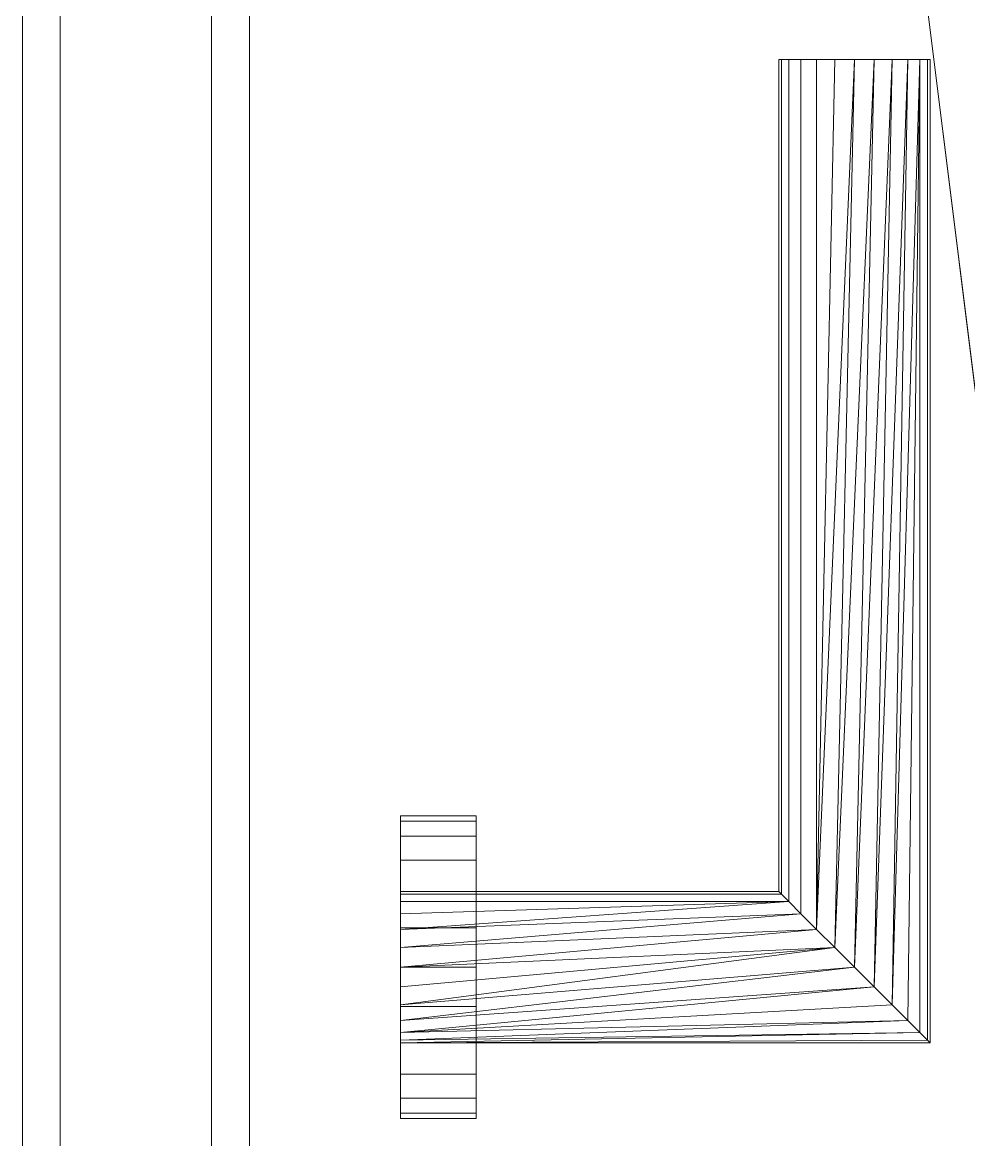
# Model space of a CAD drawing. Header units: millimetres. Extents: x -40035 to 35835, y -28925 to 20487.
# Drawn here: x -27011.6 to -26886.5, y 10737 to 10884.8 of the extents above; entities that cross this region are included whole.
import ezdxf

# ---------------------------------------------------------------- set-up
doc = ezdxf.new("R2010")
doc.units = ezdxf.units.MM
for name, color, linetype, lineweight in [('A-DOOR', 31, 'Continuous', 9), ('A-DOOR-FRAM', 31, 'Continuous', 9), ('A-FLOR', 192, 'Continuous', 9), ('A-ROOF', 132, 'Continuous', 9), ('A-WALL', 113, 'Continuous', 9), ('S-FNDN', 32, 'Continuous', 9)]:
    doc.layers.add(name, color=color, linetype=linetype, lineweight=lineweight)

# ---------------------------------------------------------------- blocks, each defined once
blk = doc.blocks.new('Drehflügel 1-flg - Stahlzarge - 88_5 x 2_26-502912-_3D_')
at = {"layer": 'A-DOOR'}
mesh = blk.add_polyface(dxfattribs=at)
corners = [(-432.5, 159.43, 2250), (432.5, 159.43, 2250), (432.5, 159.43, 0), (-432.5, 159.43, 0)]
mesh.append_faces([[corners[k] for k in face] for face in [(2, 3, 0, 1)]])
mesh = blk.add_polyface(dxfattribs=at)
corners = [(432.5, 134.43, 0), (-432.5, 134.43, 0), (-432.5, 159.43, 0), (432.5, 159.43, 0)]
mesh.append_faces([[corners[k] for k in face] for face in [(0, 1, 2, 3)]])
mesh = blk.add_polyface(dxfattribs=at)
corners = [(-432.5, 134.43, 2250), (432.5, 134.43, 2250), (432.5, 159.43, 2250), (-432.5, 159.43, 2250)]
mesh.append_faces([[corners[k] for k in face] for face in [(0, 1, 2, 3)]])
mesh = blk.add_polyface(dxfattribs=at)
corners = [(-432.5, 134.43, 2250), (-432.5, 134.43, 0), (432.5, 134.43, 0), (432.5, 134.43, 2250)]
mesh.append_faces([[corners[k] for k in face] for face in [(3, 0, 1, 2)]])
mesh = blk.add_polyface(dxfattribs=at)
corners = [(-362.5, 109.43, 900), (-361.82, 109.43, 905.18), (-359.82, 109.43, 910), (-356.64, 109.43, 914.14), (-352.5, 109.43, 917.32), (-347.68, 109.43, 919.32), (-342.5, 109.43, 920), (-337.32, 109.43, 919.32), (-332.5, 109.43, 917.32), (-328.36, 109.43, 914.14), (-325.18, 109.43, 910), (-323.18, 109.43, 905.18), (-322.5, 109.43, 900), (-323.18, 109.43, 894.82), (-325.18, 109.43, 890), (-328.36, 109.43, 885.86), (-332.5, 109.43, 882.68), (-337.32, 109.43, 880.68), (-342.5, 109.43, 880), (-347.68, 109.43, 880.68), (-352.5, 109.43, 882.68), (-356.64, 109.43, 885.86), (-359.82, 109.43, 890), (-361.82, 109.43, 894.82)]
mesh.append_faces([[corners[k] for k in face] for face in [(10, 8, 9), (5, 3, 4), (22, 20, 21)]], dxfattribs={"vtx0": -1})
mesh.append_faces([[corners[k] for k in face] for face in [(13, 8, 12), (17, 19, 15, 16)]], dxfattribs={"vtx0": -1, "vtx1": -1})
mesh.append_faces([[corners[k] for k in face] for face in [(3, 15, 20, 0)]], dxfattribs={"vtx0": -1, "vtx1": -1, "vtx2": -1, "vtx3": -1})
mesh.append_faces([[corners[k] for k in face] for face in [(15, 19, 20)]], dxfattribs={"vtx0": -1, "vtx2": -1})
mesh.append_faces([[corners[k] for k in face] for face in [(3, 7, 8, 15)]], dxfattribs={"vtx0": -1, "vtx2": -1, "vtx3": -1})
mesh.append_faces([[corners[k] for k in face] for face in [(20, 22, 23, 0)]], dxfattribs={"vtx0": -1, "vtx3": -1})
mesh.append_faces([[corners[k] for k in face] for face in [(18, 19, 17)]], dxfattribs={"vtx1": -1})
mesh.append_faces([[corners[k] for k in face] for face in [(11, 12, 8, 10)]], dxfattribs={"vtx1": -1, "vtx2": -1})
mesh.append_faces([[corners[k] for k in face] for face in [(1, 2, 3, 0)]], dxfattribs={"vtx2": -1})
mesh.append_faces([[corners[k] for k in face] for face in [(5, 6, 7, 3), (13, 14, 15, 8)]], dxfattribs={"vtx2": -1, "vtx3": -1})
mesh = blk.add_polyface(dxfattribs=at)
corners = [(-322.5, 109.43, 900), (-323.18, 109.43, 905.18), (-325.18, 109.43, 910), (-328.36, 109.43, 914.14), (-332.5, 109.43, 917.32), (-337.32, 109.43, 919.32), (-342.5, 109.43, 920), (-347.68, 109.43, 919.32), (-352.5, 109.43, 917.32), (-356.64, 109.43, 914.14), (-359.82, 109.43, 910), (-361.82, 109.43, 905.18), (-362.5, 109.43, 900), (-362.5, 99.43, 900), (-361.82, 99.43, 905.18), (-359.82, 99.43, 910), (-356.64, 99.43, 914.14), (-352.5, 99.43, 917.32), (-347.68, 99.43, 919.32), (-342.5, 99.43, 920), (-337.32, 99.43, 919.32), (-332.5, 99.43, 917.32), (-328.36, 99.43, 914.14), (-325.18, 99.43, 910), (-323.18, 99.43, 905.18), (-322.5, 99.43, 900)]
mesh.append_faces([[corners[k] for k in face] for face in [(13, 14, 11, 12), (0, 1, 24, 25)]], dxfattribs={"vtx1": -1})
mesh.append_faces([[corners[k] for k in face] for face in [(14, 15, 10, 11), (16, 17, 8, 9), (15, 16, 9, 10), (17, 18, 7, 8), (6, 7, 18, 19), (19, 20, 5, 6), (20, 21, 4, 5), (22, 23, 2, 3), (21, 22, 3, 4), (23, 24, 1, 2)]], dxfattribs={"vtx1": -1, "vtx3": -1})
mesh = blk.add_polyface(dxfattribs=at)
corners = [(-362.5, 109.43, 900), (-361.82, 109.43, 894.82), (-359.82, 109.43, 890), (-356.64, 109.43, 885.86), (-352.5, 109.43, 882.68), (-347.68, 109.43, 880.68), (-342.5, 109.43, 880), (-337.32, 109.43, 880.68), (-332.5, 109.43, 882.68), (-328.36, 109.43, 885.86), (-325.18, 109.43, 890), (-323.18, 109.43, 894.82), (-322.5, 109.43, 900), (-322.5, 99.43, 900), (-323.18, 99.43, 894.82), (-325.18, 99.43, 890), (-328.36, 99.43, 885.86), (-332.5, 99.43, 882.68), (-337.32, 99.43, 880.68), (-342.5, 99.43, 880), (-347.68, 99.43, 880.68), (-352.5, 99.43, 882.68), (-356.64, 99.43, 885.86), (-359.82, 99.43, 890), (-361.82, 99.43, 894.82), (-362.5, 99.43, 900)]
mesh.append_faces([[corners[k] for k in face] for face in [(13, 14, 11, 12), (0, 1, 24, 25)]], dxfattribs={"vtx1": -1})
mesh.append_faces([[corners[k] for k in face] for face in [(14, 15, 10, 11), (16, 17, 8, 9), (15, 16, 9, 10), (17, 18, 7, 8), (6, 7, 18, 19), (19, 20, 5, 6), (20, 21, 4, 5), (22, 23, 2, 3), (21, 22, 3, 4), (23, 24, 1, 2)]], dxfattribs={"vtx1": -1, "vtx3": -1})
mesh = blk.add_polyface(dxfattribs=at)
corners = [(-352.5, 109.43, 900), (-352.16, 109.43, 902.59), (-351.16, 109.43, 905), (-349.57, 109.43, 907.07), (-347.5, 109.43, 908.66), (-345.09, 109.43, 909.66), (-342.5, 109.43, 910), (-339.91, 109.43, 909.66), (-337.5, 109.43, 908.66), (-335.43, 109.43, 907.07), (-333.84, 109.43, 905), (-332.84, 109.43, 902.59), (-332.5, 109.43, 900), (-332.84, 109.43, 897.41), (-333.84, 109.43, 895), (-335.43, 109.43, 892.93), (-337.5, 109.43, 891.34), (-339.91, 109.43, 890.34), (-342.5, 109.43, 890), (-345.09, 109.43, 890.34), (-347.5, 109.43, 891.34), (-349.57, 109.43, 892.93), (-351.16, 109.43, 895), (-352.16, 109.43, 897.41)]
mesh.append_faces([[corners[k] for k in face] for face in [(19, 16, 17, 18)]], dxfattribs={"vtx0": -1})
mesh.append_faces([[corners[k] for k in face] for face in [(10, 20, 8, 9), (11, 16, 10)]], dxfattribs={"vtx0": -1, "vtx1": -1})
mesh.append_faces([[corners[k] for k in face] for face in [(20, 10, 16, 19)]], dxfattribs={"vtx0": -1, "vtx1": -1, "vtx2": -1})
mesh.append_faces([[corners[k] for k in face] for face in [(4, 7, 8, 20)]], dxfattribs={"vtx0": -1, "vtx2": -1, "vtx3": -1})
mesh.append_faces([[corners[k] for k in face] for face in [(13, 14, 11, 12), (3, 4, 2)]], dxfattribs={"vtx1": -1})
mesh.append_faces([[corners[k] for k in face] for face in [(5, 6, 7, 4)]], dxfattribs={"vtx2": -1})
mesh.append_faces([[corners[k] for k in face] for face in [(14, 15, 16, 11), (20, 21, 22, 4), (22, 23, 0, 4), (0, 1, 2, 4)]], dxfattribs={"vtx2": -1, "vtx3": -1})
mesh = blk.add_polyface(dxfattribs=at)
corners = [(-332.5, 109.43, 900), (-332.84, 109.43, 902.59), (-333.84, 109.43, 905), (-335.43, 109.43, 907.07), (-337.5, 109.43, 908.66), (-339.91, 109.43, 909.66), (-342.5, 109.43, 910), (-345.09, 109.43, 909.66), (-347.5, 109.43, 908.66), (-349.57, 109.43, 907.07), (-351.16, 109.43, 905), (-352.16, 109.43, 902.59), (-352.5, 109.43, 900), (-352.5, 39.43, 900), (-352.16, 39.78, 902.59), (-351.16, 40.77, 905), (-349.57, 42.36, 907.07), (-347.5, 44.43, 908.66), (-345.09, 46.85, 909.66), (-342.5, 49.43, 910), (-339.91, 52.02, 909.66), (-337.5, 54.43, 908.66), (-335.43, 56.51, 907.07), (-333.84, 58.09, 905), (-332.84, 59.09, 902.59), (-332.5, 59.43, 900)]
mesh.append_faces([[corners[k] for k in face] for face in [(1, 24, 25, 0)]], dxfattribs={"vtx0": -1})
mesh.append_faces([[corners[k] for k in face] for face in [(15, 12, 14), (20, 8, 19), (8, 20, 7), (3, 23, 2)]], dxfattribs={"vtx0": -1, "vtx1": -1})
mesh.append_faces([[corners[k] for k in face] for face in [(10, 16, 17), (10, 17, 18), (16, 10, 11), (9, 18, 19), (2, 23, 24, 1), (22, 4, 5), (20, 6, 7)]], dxfattribs={"vtx0": -1, "vtx2": -1})
mesh.append_faces([[corners[k] for k in face] for face in [(15, 16, 11), (11, 12, 15), (8, 9, 19), (9, 10, 18), (21, 22, 5), (20, 21, 6), (22, 23, 4), (5, 6, 21), (3, 4, 23)]], dxfattribs={"vtx1": -1, "vtx2": -1})
mesh.append_faces([[corners[k] for k in face] for face in [(12, 13, 14)]], dxfattribs={"vtx2": -1})
mesh = blk.add_polyface(dxfattribs=at)
corners = [(-352.5, 109.43, 900), (-352.16, 109.43, 897.41), (-351.16, 109.43, 895), (-349.57, 109.43, 892.93), (-347.5, 109.43, 891.34), (-345.09, 109.43, 890.34), (-342.5, 109.43, 890), (-339.91, 109.43, 890.34), (-337.5, 109.43, 891.34), (-335.43, 109.43, 892.93), (-333.84, 109.43, 895), (-332.84, 109.43, 897.41), (-332.5, 109.43, 900), (-332.5, 59.43, 900), (-332.84, 59.09, 897.41), (-333.84, 58.09, 895), (-335.43, 56.51, 892.93), (-337.5, 54.43, 891.34), (-339.91, 52.02, 890.34), (-342.5, 49.43, 890), (-345.09, 46.85, 890.34), (-347.5, 44.43, 891.34), (-349.57, 42.36, 892.93), (-351.16, 40.77, 895), (-352.16, 39.78, 897.41), (-352.5, 39.43, 900)]
mesh.append_faces([[corners[k] for k in face] for face in [(0, 24, 25)]], dxfattribs={"vtx0": -1})
mesh.append_faces([[corners[k] for k in face] for face in [(7, 17, 6), (10, 15, 9), (21, 2, 20), (22, 2, 21), (6, 18, 5), (3, 20, 2), (4, 19, 3), (20, 3, 19)]], dxfattribs={"vtx0": -1, "vtx1": -1})
mesh.append_faces([[corners[k] for k in face] for face in [(6, 17, 18), (16, 7, 8), (0, 23, 24)]], dxfattribs={"vtx0": -1, "vtx2": -1})
mesh.append_faces([[corners[k] for k in face] for face in [(15, 16, 8), (16, 17, 7), (8, 9, 15), (18, 19, 4), (22, 23, 1), (4, 5, 18), (1, 2, 22), (0, 1, 23)]], dxfattribs={"vtx1": -1, "vtx2": -1})
mesh.append_faces([[corners[k] for k in face] for face in [(14, 15, 10, 11)]], dxfattribs={"vtx1": -1, "vtx3": -1})
mesh.append_faces([[corners[k] for k in face] for face in [(11, 12, 13, 14)]], dxfattribs={"vtx3": -1})
mesh = blk.add_polyface(dxfattribs=at)
corners = [(-362.5, 99.43, 900), (-361.82, 99.43, 894.82), (-359.82, 99.43, 890), (-356.64, 99.43, 885.86), (-352.5, 99.43, 882.68), (-347.68, 99.43, 880.68), (-342.5, 99.43, 880), (-337.32, 99.43, 880.68), (-332.5, 99.43, 882.68), (-328.36, 99.43, 885.86), (-325.18, 99.43, 890), (-323.18, 99.43, 894.82), (-322.5, 99.43, 900), (-323.18, 99.43, 905.18), (-325.18, 99.43, 910), (-328.36, 99.43, 914.14), (-332.5, 99.43, 917.32), (-337.32, 99.43, 919.32), (-342.5, 99.43, 920), (-347.68, 99.43, 919.32), (-352.5, 99.43, 917.32), (-356.64, 99.43, 914.14), (-359.82, 99.43, 910), (-361.82, 99.43, 905.18)]
mesh.append_faces([[corners[k] for k in face] for face in [(7, 5, 6), (16, 13, 14, 15), (21, 19, 20)]], dxfattribs={"vtx0": -1})
mesh.append_faces([[corners[k] for k in face] for face in [(11, 16, 9, 10)]], dxfattribs={"vtx0": -1, "vtx1": -1})
mesh.append_faces([[corners[k] for k in face] for face in [(9, 21, 4, 5)]], dxfattribs={"vtx0": -1, "vtx1": -1, "vtx3": -1})
mesh.append_faces([[corners[k] for k in face] for face in [(16, 11, 12, 13)]], dxfattribs={"vtx0": -1, "vtx3": -1})
mesh.append_faces([[corners[k] for k in face] for face in [(0, 1, 4, 21), (16, 17, 21, 9)]], dxfattribs={"vtx1": -1, "vtx2": -1, "vtx3": -1})
mesh.append_faces([[corners[k] for k in face] for face in [(2, 3, 4, 1)]], dxfattribs={"vtx2": -1})
mesh.append_faces([[corners[k] for k in face] for face in [(7, 8, 9, 5), (17, 18, 19, 21)]], dxfattribs={"vtx2": -1, "vtx3": -1})
mesh.append_faces([[corners[k] for k in face] for face in [(21, 22, 23, 0)]], dxfattribs={"vtx3": -1})
mesh = blk.add_polyface(dxfattribs=at)
corners = [(-332.5, 59.43, 900), (-332.84, 59.09, 902.59), (-333.84, 58.09, 905), (-335.43, 56.51, 907.07), (-337.5, 54.43, 908.66), (-339.91, 52.02, 909.66), (-342.5, 49.43, 910), (-345.09, 46.85, 909.66), (-347.5, 44.43, 908.66), (-349.57, 42.36, 907.07), (-351.16, 40.77, 905), (-352.16, 39.78, 902.59), (-352.5, 39.43, 900), (-222.5, 39.43, 900), (-222.5, 39.78, 902.59), (-222.5, 40.77, 905), (-222.5, 42.36, 907.07), (-222.5, 44.43, 908.66), (-222.5, 46.85, 909.66), (-222.5, 49.43, 910), (-222.5, 52.02, 909.66), (-222.5, 54.43, 908.66), (-222.5, 56.51, 907.07), (-222.5, 58.09, 905), (-222.5, 59.09, 902.59), (-222.5, 59.43, 900)]
mesh.append_faces([[corners[k] for k in face] for face in [(9, 15, 8), (6, 18, 5), (5, 19, 4)]], dxfattribs={"vtx0": -1, "vtx1": -1})
mesh.append_faces([[corners[k] for k in face] for face in [(7, 16, 17), (5, 18, 19)]], dxfattribs={"vtx0": -1, "vtx2": -1})
mesh.append_faces([[corners[k] for k in face] for face in [(13, 14, 11, 12)]], dxfattribs={"vtx1": -1})
mesh.append_faces([[corners[k] for k in face] for face in [(15, 16, 8), (6, 7, 17), (7, 8, 16), (9, 10, 15), (17, 18, 6), (20, 21, 4), (19, 20, 4)]], dxfattribs={"vtx1": -1, "vtx2": -1})
mesh.append_faces([[corners[k] for k in face] for face in [(14, 15, 10, 11), (21, 22, 3, 4), (23, 24, 1, 2), (22, 23, 2, 3)]], dxfattribs={"vtx1": -1, "vtx3": -1})
mesh.append_faces([[corners[k] for k in face] for face in [(24, 25, 0, 1)]], dxfattribs={"vtx3": -1})
mesh = blk.add_polyface(dxfattribs=at)
corners = [(-352.5, 39.43, 900), (-352.16, 39.78, 897.41), (-351.16, 40.77, 895), (-349.57, 42.36, 892.93), (-347.5, 44.43, 891.34), (-345.09, 46.85, 890.34), (-342.5, 49.43, 890), (-339.91, 52.02, 890.34), (-337.5, 54.43, 891.34), (-335.43, 56.51, 892.93), (-333.84, 58.09, 895), (-332.84, 59.09, 897.41), (-332.5, 59.43, 900), (-222.5, 59.43, 900), (-222.5, 59.09, 897.41), (-222.5, 58.09, 895), (-222.5, 56.51, 892.93), (-222.5, 54.43, 891.34), (-222.5, 52.02, 890.34), (-222.5, 49.43, 890), (-222.5, 46.85, 890.34), (-222.5, 44.43, 891.34), (-222.5, 42.36, 892.93), (-222.5, 40.77, 895), (-222.5, 39.78, 897.41), (-222.5, 39.43, 900)]
mesh.append_faces([[corners[k] for k in face] for face in [(1, 24, 25, 0)]], dxfattribs={"vtx0": -1})
mesh.append_faces([[corners[k] for k in face] for face in [(22, 5, 21), (3, 23, 2), (4, 23, 3)]], dxfattribs={"vtx0": -1, "vtx1": -1})
mesh.append_faces([[corners[k] for k in face] for face in [(11, 14, 15, 10), (9, 16, 17, 8), (10, 15, 16, 9), (8, 17, 18), (6, 20, 21), (2, 23, 24, 1), (4, 22, 23), (22, 4, 5), (20, 6, 7)]], dxfattribs={"vtx0": -1, "vtx2": -1})
mesh.append_faces([[corners[k] for k in face] for face in [(7, 8, 19), (19, 20, 7), (18, 19, 8), (5, 6, 21)]], dxfattribs={"vtx1": -1, "vtx2": -1})
mesh.append_faces([[corners[k] for k in face] for face in [(12, 13, 14, 11)]], dxfattribs={"vtx2": -1})
mesh = blk.add_polyface(dxfattribs=at)
corners = [(-222.5, 39.43, 900), (-222.5, 39.78, 897.41), (-222.5, 40.77, 895), (-222.5, 42.36, 892.93), (-222.5, 44.43, 891.34), (-222.5, 46.85, 890.34), (-222.5, 49.43, 890), (-222.5, 52.02, 890.34), (-222.5, 54.43, 891.34), (-222.5, 56.51, 892.93), (-222.5, 58.09, 895), (-222.5, 59.09, 897.41), (-222.5, 59.43, 900), (-222.5, 59.09, 902.59), (-222.5, 58.09, 905), (-222.5, 56.51, 907.07), (-222.5, 54.43, 908.66), (-222.5, 52.02, 909.66), (-222.5, 49.43, 910), (-222.5, 46.85, 909.66), (-222.5, 44.43, 908.66), (-222.5, 42.36, 907.07), (-222.5, 40.77, 905), (-222.5, 39.78, 902.59)]
mesh.append_faces([[corners[k] for k in face] for face in [(17, 15, 16), (0, 22, 23), (22, 20, 21)]], dxfattribs={"vtx0": -1})
mesh.append_faces([[corners[k] for k in face] for face in [(9, 22, 2, 5), (22, 9, 17, 20)]], dxfattribs={"vtx0": -1, "vtx1": -1, "vtx2": -1, "vtx3": -1})
mesh.append_faces([[corners[k] for k in face] for face in [(9, 12, 13, 17)]], dxfattribs={"vtx0": -1, "vtx2": -1, "vtx3": -1})
mesh.append_faces([[corners[k] for k in face] for face in [(17, 13, 14, 15)]], dxfattribs={"vtx0": -1, "vtx3": -1})
mesh.append_faces([[corners[k] for k in face] for face in [(11, 12, 9, 10), (4, 5, 2, 3)]], dxfattribs={"vtx1": -1})
mesh.append_faces([[corners[k] for k in face] for face in [(5, 6, 9)]], dxfattribs={"vtx1": -1, "vtx2": -1})
mesh.append_faces([[corners[k] for k in face] for face in [(7, 8, 9, 6)]], dxfattribs={"vtx2": -1})
mesh.append_faces([[corners[k] for k in face] for face in [(0, 1, 2, 22)]], dxfattribs={"vtx2": -1, "vtx3": -1})
mesh.append_faces([[corners[k] for k in face] for face in [(17, 18, 19, 20)]], dxfattribs={"vtx3": -1})
at = {"layer": 'A-DOOR-FRAM'}
mesh = blk.add_polyface(dxfattribs=at)
corners = [(466.96, 159.43, 0), (432.5, 159.43, 0), (432.5, 159.43, 2250), (-432.5, 159.43, 2250), (-432.5, 159.43, 0), (-466.96, 159.43, 0), (-466.96, 159.43, 2284.46), (466.96, 159.43, 2284.46)]
mesh.append_faces([[corners[k] for k in face] for face in [(2, 3, 6, 7)]], dxfattribs={"vtx1": -1, "vtx3": -1})
mesh.append_faces([[corners[k] for k in face] for face in [(0, 1, 2, 7)]], dxfattribs={"vtx2": -1})
mesh.append_faces([[corners[k] for k in face] for face in [(3, 4, 5, 6)]], dxfattribs={"vtx3": -1})
mesh = blk.add_polyface(dxfattribs=at)
corners = [(466.96, 134.43, 2284.46), (466.96, 159.43, 2284.46), (-466.96, 159.43, 2284.46), (-466.96, 134.43, 2284.46)]
mesh.append_faces([[corners[k] for k in face] for face in [(0, 1, 2, 3)]])
mesh = blk.add_polyface(dxfattribs=at)
corners = [(432.5, 159.43, 2250), (432.5, 134.43, 2250), (-432.5, 134.43, 2250), (-432.5, 159.43, 2250)]
mesh.append_faces([[corners[k] for k in face] for face in [(0, 1, 2, 3)]])
mesh = blk.add_polyface(dxfattribs=at)
corners = [(437.5, 154.43, 0), (461.96, 154.43, 0), (461.96, 154.43, 2279.46), (-461.96, 154.43, 2279.46), (-461.96, 154.43, 0), (-437.5, 154.43, 0), (-437.5, 154.43, 2255), (437.5, 154.43, 2255)]
mesh.append_faces([[corners[k] for k in face] for face in [(6, 7, 2, 3)]], dxfattribs={"vtx1": -1, "vtx3": -1})
mesh.append_faces([[corners[k] for k in face] for face in [(4, 5, 6, 3)]], dxfattribs={"vtx2": -1})
mesh.append_faces([[corners[k] for k in face] for face in [(7, 0, 1, 2)]], dxfattribs={"vtx3": -1})
mesh = blk.add_polyface(dxfattribs=at)
corners = [(461.96, 154.43, 2279.46), (461.96, 134.43, 2279.46), (-461.96, 134.43, 2279.46), (-461.96, 154.43, 2279.46)]
mesh.append_faces([[corners[k] for k in face] for face in [(0, 1, 2, 3)]])
mesh = blk.add_polyface(dxfattribs=at)
corners = [(437.5, 129.43, 2255), (437.5, 154.43, 2255), (-437.5, 154.43, 2255), (-437.5, 129.43, 2255)]
mesh.append_faces([[corners[k] for k in face] for face in [(3, 0, 1, 2)]])
mesh = blk.add_polyface(dxfattribs=at)
corners = [(461.96, 134.43, 0), (466.96, 134.43, 0), (466.96, 134.43, 2284.46), (-466.96, 134.43, 2284.46), (-466.96, 134.43, 0), (-461.96, 134.43, 0), (-461.96, 134.43, 2279.46), (461.96, 134.43, 2279.46)]
mesh.append_faces([[corners[k] for k in face] for face in [(6, 7, 2, 3)]], dxfattribs={"vtx1": -1, "vtx3": -1})
mesh.append_faces([[corners[k] for k in face] for face in [(4, 5, 6, 3)]], dxfattribs={"vtx2": -1})
mesh.append_faces([[corners[k] for k in face] for face in [(7, 0, 1, 2)]], dxfattribs={"vtx3": -1})
mesh = blk.add_polyface(dxfattribs=at)
corners = [(432.5, 134.43, 0), (417.5, 134.43, 0), (417.5, 134.43, 2235), (-417.5, 134.43, 2235), (-417.5, 134.43, 0), (-432.5, 134.43, 0), (-432.5, 134.43, 2250), (432.5, 134.43, 2250)]
mesh.append_faces([[corners[k] for k in face] for face in [(2, 3, 6, 7)]], dxfattribs={"vtx1": -1, "vtx3": -1})
mesh.append_faces([[corners[k] for k in face] for face in [(0, 1, 2, 7)]], dxfattribs={"vtx2": -1})
mesh.append_faces([[corners[k] for k in face] for face in [(3, 4, 5, 6)]], dxfattribs={"vtx3": -1})
mesh = blk.add_polyface(dxfattribs=at)
corners = [(417.5, 134.43, 2235), (417.5, -120.57, 2235), (-417.5, -120.57, 2235), (-417.5, 134.43, 2235)]
mesh.append_faces([[corners[k] for k in face] for face in [(0, 1, 2, 3)]])
mesh = blk.add_polyface(dxfattribs=at)
corners = [(422.5, 129.43, 0), (437.5, 129.43, 0), (437.5, 129.43, 2255), (-437.5, 129.43, 2255), (-437.5, 129.43, 0), (-422.5, 129.43, 0), (-422.5, 129.43, 2240), (422.5, 129.43, 2240)]
mesh.append_faces([[corners[k] for k in face] for face in [(6, 7, 2, 3)]], dxfattribs={"vtx1": -1, "vtx3": -1})
mesh.append_faces([[corners[k] for k in face] for face in [(4, 5, 6, 3)]], dxfattribs={"vtx2": -1})
mesh.append_faces([[corners[k] for k in face] for face in [(7, 0, 1, 2)]], dxfattribs={"vtx3": -1})
mesh = blk.add_polyface(dxfattribs=at)
corners = [(422.5, -115.57, 2240), (422.5, 129.43, 2240), (-422.5, 129.43, 2240), (-422.5, -115.57, 2240)]
mesh.append_faces([[corners[k] for k in face] for face in [(3, 0, 1, 2)]])

msp = doc.modelspace()

# ---------------------------------------------------------------- block references
at = {"layer": 'A-DOOR', "rotation": 90}
msp.add_blockref('Drehflügel 1-flg - Stahlzarge - 88_5 x 2_26-502912-_3D_', (-26852.17, 11102.34, 4300), dxfattribs=at)

# ---------------------------------------------------------------- meshes
at = {"layer": 'A-FLOR'}
mesh = msp.add_polyface(dxfattribs=at)
corners = [(35708.39, -19572.95, 4300), (35708.39, 15367.45, 4300), (22023.39, 15367.45, 4300), (22023.39, 18917.45, 4300), (-33711.61, 18917.45, 4300), (-33711.61, 6517.45, 4300), (-39715.44, 6517.45, 4300), (-39715.44, 2191.31, 4300), (-39591.61, 2191.31, 4300), (-39591.61, 6397.45, 4300), (21318.39, 6397.45, 4300), (21318.39, -767.55, 4300), (20018.39, -767.55, 4300), (20018.39, -2467.55, 4300), (21083.39, -2467.55, 4300), (21083.39, -2287.55, 4300), (21318.39, -2287.55, 4300), (21318.39, -11702.55, 4300), (-39591.61, -11702.55, 4300), (-39591.61, -1458.69, 4300), (-39715.44, -1458.69, 4300), (-39715.44, -11822.55, 4300), (-33714.61, -11822.55, 4300), (-33714.61, -21222.55, 4300), (-31115.51, -21222.55, 4300), (-30206.18, -22450.28, 4300), (-28926.18, -22450.28, 4300), (-27996.52, -21222.55, 4300), (-7441.61, -21222.55, 4300), (-6513.12, -22476.15, 4300), (-5153.12, -22476.15, 4300), (-4203.87, -21222.55, 4300), (16285.39, -21222.55, 4300), (17201.98, -22460.08, 4300), (18551.83, -22460.08, 4300), (19488.91, -21222.55, 4300), (22024.56, -21222.55, 4300), (22024.56, -19572.95, 4300), (22144.56, -19572.95, 4300), (22144.56, -11942.55, 4300), (28098.39, -11942.55, 4300), (28098.39, 6606.48, 4300), (22168.91, 6606.48, 4300), (22168.91, 7667.45, 4300), (28098.39, 7667.45, 4300), (28098.39, 7684.41, 4300), (29453.39, 7684.41, 4300), (29453.39, -13074.8, 4300), (28098.39, -13074.8, 4300), (23360.73, -13074.8, 4300), (23360.73, -19572.95, 4300), (-33594.61, -12527.55, 4300), (-32514.61, -12527.55, 4300), (-32514.61, -11942.55, 4300), (-28326.71, -11942.55, 4300), (-28326.71, -14852.55, 4300), (-33594.61, -14852.55, 4300), (-33591.61, 9482.45, 4300), (-28884.61, 9482.45, 4300), (-28884.61, 6637.45, 4300), (-32514.61, 6637.45, 4300), (-32514.61, 7197.45, 4300), (-32914.61, 7197.45, 4300), (-32914.61, 7162.45, 4300), (-33591.61, 7162.45, 4300), (-8951.7, 6617.45, 4300), (-28414.61, 6617.45, 4300), (-28414.61, 9482.45, 4300), (-8951.7, 9482.45, 4300)]
mesh.append_faces([[corners[k] for k in face] for face in [(9, 6, 7, 8), (63, 60, 61, 62)]], dxfattribs={"vtx0": -1})
mesh.append_faces([[corners[k] for k in face] for face in [(31, 17, 54), (16, 41, 11, 15), (58, 67, 4, 57)]], dxfattribs={"vtx0": -1, "vtx1": -1, "vtx2": -1})
mesh.append_faces([[corners[k] for k in face] for face in [(28, 31, 54, 55), (55, 24, 27, 28), (5, 66, 59, 60)]], dxfattribs={"vtx0": -1, "vtx1": -1, "vtx3": -1})
mesh.append_faces([[corners[k] for k in face] for face in [(56, 23, 24, 55), (18, 21, 22, 17), (42, 10, 11, 41), (65, 9, 10), (16, 40, 41), (2, 45, 46, 1), (59, 66, 67, 58), (5, 64, 57, 4), (9, 5, 6)]], dxfattribs={"vtx0": -1, "vtx2": -1})
mesh.append_faces([[corners[k] for k in face] for face in [(17, 31, 32, 37), (22, 53, 54, 17), (10, 42, 43, 2)]], dxfattribs={"vtx0": -1, "vtx2": -1, "vtx3": -1})
mesh.append_faces([[corners[k] for k in face] for face in [(68, 2, 3, 4)]], dxfattribs={"vtx0": -1, "vtx3": -1})
mesh.append_faces([[corners[k] for k in face] for face in [(20, 21, 18, 19)]], dxfattribs={"vtx1": -1})
mesh.append_faces([[corners[k] for k in face] for face in [(50, 0, 47), (11, 12, 15), (67, 68, 4)]], dxfattribs={"vtx1": -1, "vtx2": -1})
mesh.append_faces([[corners[k] for k in face] for face in [(68, 65, 10, 2), (65, 66, 5, 9), (63, 64, 5, 60)]], dxfattribs={"vtx1": -1, "vtx2": -1, "vtx3": -1})
mesh.append_faces([[corners[k] for k in face] for face in [(39, 40, 16, 17), (46, 47, 0, 1), (56, 51, 22, 23)]], dxfattribs={"vtx1": -1, "vtx3": -1})
mesh.append_faces([[corners[k] for k in face] for face in [(48, 49, 50, 47), (13, 14, 15, 12)]], dxfattribs={"vtx2": -1})
mesh.append_faces([[corners[k] for k in face] for face in [(35, 36, 37, 32), (37, 38, 39, 17), (51, 52, 53, 22), (43, 44, 45, 2)]], dxfattribs={"vtx2": -1, "vtx3": -1})
mesh.append_faces([[corners[k] for k in face] for face in [(32, 33, 34, 35), (28, 29, 30, 31), (24, 25, 26, 27)]], dxfattribs={"vtx3": -1})
mesh = msp.add_polyface(dxfattribs=at)
corners = [(22023.39, 18917.45, 4000), (22023.39, 15367.45, 4000), (35708.39, 15367.45, 4000), (35708.39, -19572.95, 4000), (23360.73, -19572.95, 4000), (23360.73, -13074.8, 4000), (28098.39, -13074.8, 4000), (29453.39, -13074.8, 4000), (29453.39, 7684.41, 4000), (28098.39, 7684.41, 4000), (28098.39, 7667.45, 4000), (22168.91, 7667.45, 4000), (22168.91, 6606.48, 4000), (28098.39, 6606.48, 4000), (28098.39, -11942.55, 4000), (22144.56, -11942.55, 4000), (22144.56, -19572.95, 4000), (22024.56, -19572.95, 4000), (22024.56, -21222.55, 4000), (19488.91, -21222.55, 4000), (18551.83, -22460.08, 4000), (17201.98, -22460.08, 4000), (16285.39, -21222.55, 4000), (-4203.87, -21222.55, 4000), (-5153.12, -22476.15, 4000), (-6513.12, -22476.15, 4000), (-7441.61, -21222.55, 4000), (-27996.52, -21222.55, 4000), (-28926.18, -22450.28, 4000), (-30206.18, -22450.28, 4000), (-31115.51, -21222.55, 4000), (-33714.61, -21222.55, 4000), (-33714.61, -11822.55, 4000), (-39715.44, -11822.55, 4000), (-39715.44, -1458.69, 4000), (-39591.61, -1458.69, 4000), (-39591.61, -11702.55, 4000), (21318.39, -11702.55, 4000), (21318.39, -2287.55, 4000), (21083.39, -2287.55, 4000), (21083.39, -2467.55, 4000), (20018.39, -2467.55, 4000), (20018.39, -767.55, 4000), (21318.39, -767.55, 4000), (21318.39, 6397.45, 4000), (-39591.61, 6397.45, 4000), (-39591.61, 2191.31, 4000), (-39715.44, 2191.31, 4000), (-39715.44, 6517.45, 4000), (-33711.61, 6517.45, 4000), (-33711.61, 18917.45, 4000), (-32514.61, -12527.55, 4000), (-33594.61, -12527.55, 4000), (-33594.61, -14852.55, 4000), (-28326.71, -14852.55, 4000), (-28326.71, -11942.55, 4000), (-32514.61, -11942.55, 4000), (-28884.61, 9482.45, 4000), (-33591.61, 9482.45, 4000), (-33591.61, 7162.45, 4000), (-32914.61, 7162.45, 4000), (-32914.61, 7197.45, 4000), (-32514.61, 7197.45, 4000), (-32514.61, 6637.45, 4000), (-28884.61, 6637.45, 4000), (-28414.61, 6617.45, 4000), (-8951.7, 6617.45, 4000), (-8951.7, 9482.45, 4000), (-28414.61, 9482.45, 4000)]
mesh.append_faces([[corners[k] for k in face] for face in [(6, 4, 5), (30, 28, 29), (36, 33, 34, 35)]], dxfattribs={"vtx0": -1})
mesh.append_faces([[corners[k] for k in face] for face in [(33, 36, 32)]], dxfattribs={"vtx0": -1, "vtx1": -1})
mesh.append_faces([[corners[k] for k in face] for face in [(23, 26, 55, 37)]], dxfattribs={"vtx0": -1, "vtx1": -1, "vtx2": -1, "vtx3": -1})
mesh.append_faces([[corners[k] for k in face] for face in [(30, 54, 27, 28), (43, 13, 38, 39), (50, 68, 57, 58)]], dxfattribs={"vtx0": -1, "vtx1": -1, "vtx3": -1})
mesh.append_faces([[corners[k] for k in face] for face in [(7, 3, 4, 6), (38, 14, 15, 37), (3, 7, 8, 2), (53, 31, 32, 52), (39, 42, 43)]], dxfattribs={"vtx0": -1, "vtx2": -1})
mesh.append_faces([[corners[k] for k in face] for face in [(32, 36, 37, 55), (49, 65, 66, 45), (67, 0, 1, 44), (49, 63, 64, 65), (49, 59, 60, 63)]], dxfattribs={"vtx0": -1, "vtx2": -1, "vtx3": -1})
mesh.append_faces([[corners[k] for k in face] for face in [(47, 48, 45, 46), (62, 63, 60, 61)]], dxfattribs={"vtx1": -1})
mesh.append_faces([[corners[k] for k in face] for face in [(55, 56, 32), (13, 14, 38), (66, 67, 44), (44, 45, 66), (48, 49, 45)]], dxfattribs={"vtx1": -1, "vtx2": -1})
mesh.append_faces([[corners[k] for k in face] for face in [(22, 23, 37, 17), (11, 12, 44, 1)]], dxfattribs={"vtx1": -1, "vtx2": -1, "vtx3": -1})
mesh.append_faces([[corners[k] for k in face] for face in [(30, 31, 53, 54), (26, 27, 54, 55), (43, 44, 12, 13), (8, 9, 1, 2), (50, 0, 67, 68), (68, 65, 64, 57), (58, 59, 49, 50)]], dxfattribs={"vtx1": -1, "vtx3": -1})
mesh.append_faces([[corners[k] for k in face] for face in [(20, 21, 22, 19), (24, 25, 26, 23)]], dxfattribs={"vtx2": -1})
mesh.append_faces([[corners[k] for k in face] for face in [(17, 18, 19, 22), (15, 16, 17, 37), (56, 51, 52, 32), (9, 10, 11, 1)]], dxfattribs={"vtx2": -1, "vtx3": -1})
mesh.append_faces([[corners[k] for k in face] for face in [(39, 40, 41, 42)]], dxfattribs={"vtx3": -1})
at = {"layer": 'A-ROOF'}
mesh = msp.add_polyface(dxfattribs=at)
corners = [(-33834.61, 19037.45, 8250), (22143.39, 19037.45, 8250), (22143.39, 6637.45, 8250), (-33834.61, 6637.45, 8250)]
mesh.append_faces([[corners[k] for k in face] for face in [(1, 2, 3, 0)]])
mesh = msp.add_polyface(dxfattribs=at)
corners = [(22143.39, 19037.45, 8450), (-33834.61, 19037.45, 8450), (-33834.61, 6637.45, 8450), (22143.39, 6637.45, 8450)]
mesh.append_faces([[corners[k] for k in face] for face in [(2, 3, 0, 1)]])
at = {"layer": 'A-WALL'}
mesh = msp.add_polyface(dxfattribs=at)
corners = [(-26986.61, 13534.84, 8250), (-26986.61, 13534.84, 4300), (-26986.61, 12904.84, 4300), (-26986.61, 12904.84, 6560), (-26986.61, 12019.84, 6560), (-26986.61, 12019.84, 4300), (-26986.61, 11759.84, 4300), (-26986.61, 11644.84, 4300), (-26986.61, 11544.84, 4300), (-26986.61, 11544.84, 6560), (-26986.61, 10659.84, 6560), (-26986.61, 10659.84, 4300), (-26986.61, 9722.45, 4300), (-26986.61, 9722.45, 8250), (-26986.61, 11644.84, 8250), (-26986.61, 11759.84, 8250)]
mesh.append_faces([[corners[k] for k in face] for face in [(9, 15, 4)]], dxfattribs={"vtx0": -1, "vtx1": -1, "vtx2": -1})
mesh.append_faces([[corners[k] for k in face] for face in [(10, 13, 14)]], dxfattribs={"vtx0": -1, "vtx2": -1})
mesh.append_faces([[corners[k] for k in face] for face in [(15, 0, 3, 4), (9, 10, 14, 15)]], dxfattribs={"vtx1": -1, "vtx3": -1})
mesh.append_faces([[corners[k] for k in face] for face in [(1, 2, 3, 0), (7, 8, 9, 6)]], dxfattribs={"vtx2": -1})
mesh.append_faces([[corners[k] for k in face] for face in [(4, 5, 6, 9)]], dxfattribs={"vtx2": -1, "vtx3": -1})
mesh.append_faces([[corners[k] for k in face] for face in [(10, 11, 12, 13)]], dxfattribs={"vtx3": -1})
mesh = msp.add_polyface(dxfattribs=at)
corners = [(-26986.61, 13534.84, 4300), (-26746.61, 13534.84, 4300), (-26746.61, 12904.84, 4300), (-26986.61, 12904.84, 4300), (-26746.61, 9722.45, 4300), (-26986.61, 9722.45, 4300), (-26986.61, 10659.84, 4300), (-26746.61, 10659.84, 4300), (-26746.61, 11544.84, 4300), (-26986.61, 11544.84, 4300), (-26986.61, 11644.84, 4300), (-26986.61, 11759.84, 4300), (-26986.61, 12019.84, 4300), (-26746.61, 12019.84, 4300)]
mesh.append_faces([[corners[k] for k in face] for face in [(1, 2, 3, 0), (7, 4, 5, 6)]])
mesh.append_faces([[corners[k] for k in face] for face in [(10, 8, 9)]], dxfattribs={"vtx0": -1})
mesh.append_faces([[corners[k] for k in face] for face in [(11, 13, 8, 10)]], dxfattribs={"vtx0": -1, "vtx2": -1})
mesh.append_faces([[corners[k] for k in face] for face in [(11, 12, 13)]], dxfattribs={"vtx2": -1})
mesh = msp.add_polyface(dxfattribs=at)
corners = [(-26746.61, 9722.45, 8250), (-26746.61, 13534.84, 8250), (-26986.61, 13534.84, 8250), (-26986.61, 11759.84, 8250), (-26986.61, 11644.84, 8250), (-26986.61, 9722.45, 8250)]
mesh.append_faces([[corners[k] for k in face] for face in [(0, 4, 5)]], dxfattribs={"vtx0": -1})
mesh.append_faces([[corners[k] for k in face] for face in [(4, 0, 1, 3)]], dxfattribs={"vtx0": -1, "vtx2": -1})
mesh.append_faces([[corners[k] for k in face] for face in [(2, 3, 1)]], dxfattribs={"vtx1": -1})
mesh = msp.add_polyface(dxfattribs=at)
corners = [(-26986.61, 7207.45), (-26986.61, 7207.45, 4000), (-26986.61, 9482.45, 4000), (-26986.61, 9722.45, 4000), (-26986.61, 12455.45, 4000), (-26986.61, 12455.45), (-26986.61, 9722.45), (-26986.61, 9482.45)]
mesh.append_faces([[corners[k] for k in face] for face in [(2, 3, 6, 7)]], dxfattribs={"vtx1": -1, "vtx3": -1})
mesh.append_faces([[corners[k] for k in face] for face in [(4, 5, 6, 3)]], dxfattribs={"vtx2": -1})
mesh.append_faces([[corners[k] for k in face] for face in [(7, 0, 1, 2)]], dxfattribs={"vtx3": -1})
mesh = msp.add_polyface(dxfattribs=at)
corners = [(-26746.61, 12455.45), (-26746.61, 9722.45), (-26746.61, 9482.45), (-26746.61, 7207.45), (-26986.61, 7207.45), (-26986.61, 9482.45), (-26986.61, 9722.45), (-26986.61, 12455.45)]
mesh.append_faces([[corners[k] for k in face] for face in [(5, 3, 4)]], dxfattribs={"vtx0": -1})
mesh.append_faces([[corners[k] for k in face] for face in [(0, 1, 7)]], dxfattribs={"vtx1": -1})
mesh.append_faces([[corners[k] for k in face] for face in [(1, 2, 6, 7), (2, 3, 5, 6)]], dxfattribs={"vtx1": -1, "vtx3": -1})
mesh = msp.add_polyface(dxfattribs=at)
corners = [(-26746.61, 7207.45, 4000), (-26746.61, 9482.45, 4000), (-26746.61, 9722.45, 4000), (-26746.61, 12455.45, 4000), (-26986.61, 12455.45, 4000), (-26986.61, 9722.45, 4000), (-26986.61, 9482.45, 4000), (-26986.61, 7207.45, 4000)]
mesh.append_faces([[corners[k] for k in face] for face in [(0, 1, 6, 7)]], dxfattribs={"vtx1": -1})
mesh.append_faces([[corners[k] for k in face] for face in [(1, 2, 5, 6)]], dxfattribs={"vtx1": -1, "vtx3": -1})
mesh.append_faces([[corners[k] for k in face] for face in [(2, 3, 4, 5)]], dxfattribs={"vtx3": -1})
mesh = msp.add_polyface(dxfattribs=at)
corners = [(-26986.61, 11544.84, 6560), (-26746.61, 11544.84, 6560), (-26746.61, 10659.84, 6560), (-26986.61, 10659.84, 6560)]
mesh.append_faces([[corners[k] for k in face] for face in [(0, 1, 2, 3)]])
at = {"layer": 'S-FNDN'}
mesh = msp.add_polyface(dxfattribs=at)
corners = [(-33835.44, 6637.45, -1400), (-33835.44, 7349.3, -1400), (-33835.44, 8977.21, -1400), (-33835.44, 19037.45, -1400), (22144.56, 19037.45, -1400), (22144.56, 15367.45, -1400), (35704.56, 15367.45, -1400), (35704.56, -19572.55, -1400), (22144.56, -19572.55, -1400), (22144.56, -21342.55, -1400), (19541.21, -21342.55, -1400), (16218.64, -21342.55, -1400), (-4158.57, -21342.55, -1400), (-7441.61, -21342.55, -1400), (-33835.44, -21342.55, -1400), (-33835.44, -14330.7, -1400), (-33835.44, -12702.79, -1400), (-33835.44, -11942.55, -1400), (-39835.44, -11942.55, -1400), (-39835.44, 6637.45, -1400)]
mesh.append_faces([[corners[k] for k in face] for face in [(5, 2, 3, 4)]], dxfattribs={"vtx0": -1})
mesh.append_faces([[corners[k] for k in face] for face in [(5, 12, 1, 2)]], dxfattribs={"vtx0": -1, "vtx1": -1, "vtx3": -1})
mesh.append_faces([[corners[k] for k in face] for face in [(13, 16, 17, 0)]], dxfattribs={"vtx0": -1, "vtx2": -1, "vtx3": -1})
mesh.append_faces([[corners[k] for k in face] for face in [(11, 12, 5, 8)]], dxfattribs={"vtx1": -1, "vtx2": -1, "vtx3": -1})
mesh.append_faces([[corners[k] for k in face] for face in [(12, 13, 0, 1)]], dxfattribs={"vtx1": -1, "vtx3": -1})
mesh.append_faces([[corners[k] for k in face] for face in [(6, 7, 8, 5)]], dxfattribs={"vtx2": -1})
mesh.append_faces([[corners[k] for k in face] for face in [(13, 14, 15, 16), (8, 9, 10, 11), (17, 18, 19, 0)]], dxfattribs={"vtx3": -1})
mesh = msp.add_polyface(dxfattribs=at)
corners = [(-33835.44, 6637.45), (-39835.44, 6637.45), (-39835.44, -11942.55), (-33835.44, -11942.55), (-33835.44, -12702.79), (-33835.44, -14330.7), (-33835.44, -21342.55), (-7441.61, -21342.55), (-4158.57, -21342.55), (16218.64, -21342.55), (19541.21, -21342.55), (22144.56, -21342.55), (22144.56, -19572.55), (35704.56, -19572.55), (35704.56, 15367.45), (22144.56, 15367.45), (22144.56, 19037.45), (-33835.44, 19037.45), (-33835.44, 8977.21), (-33835.44, 7349.3)]
mesh.append_faces([[corners[k] for k in face] for face in [(7, 4, 5, 6)]], dxfattribs={"vtx0": -1})
mesh.append_faces([[corners[k] for k in face] for face in [(4, 7, 3)]], dxfattribs={"vtx0": -1, "vtx1": -1})
mesh.append_faces([[corners[k] for k in face] for face in [(8, 15, 19, 0), (0, 3, 7, 8)]], dxfattribs={"vtx0": -1, "vtx1": -1, "vtx3": -1})
mesh.append_faces([[corners[k] for k in face] for face in [(15, 8, 9, 12)]], dxfattribs={"vtx0": -1, "vtx2": -1, "vtx3": -1})
mesh.append_faces([[corners[k] for k in face] for face in [(17, 18, 15, 16), (14, 15, 12, 13)]], dxfattribs={"vtx1": -1})
mesh.append_faces([[corners[k] for k in face] for face in [(18, 19, 15)]], dxfattribs={"vtx1": -1, "vtx2": -1})
mesh.append_faces([[corners[k] for k in face] for face in [(1, 2, 3, 0), (10, 11, 12, 9)]], dxfattribs={"vtx2": -1})

doc.saveas('drawing.dxf')
